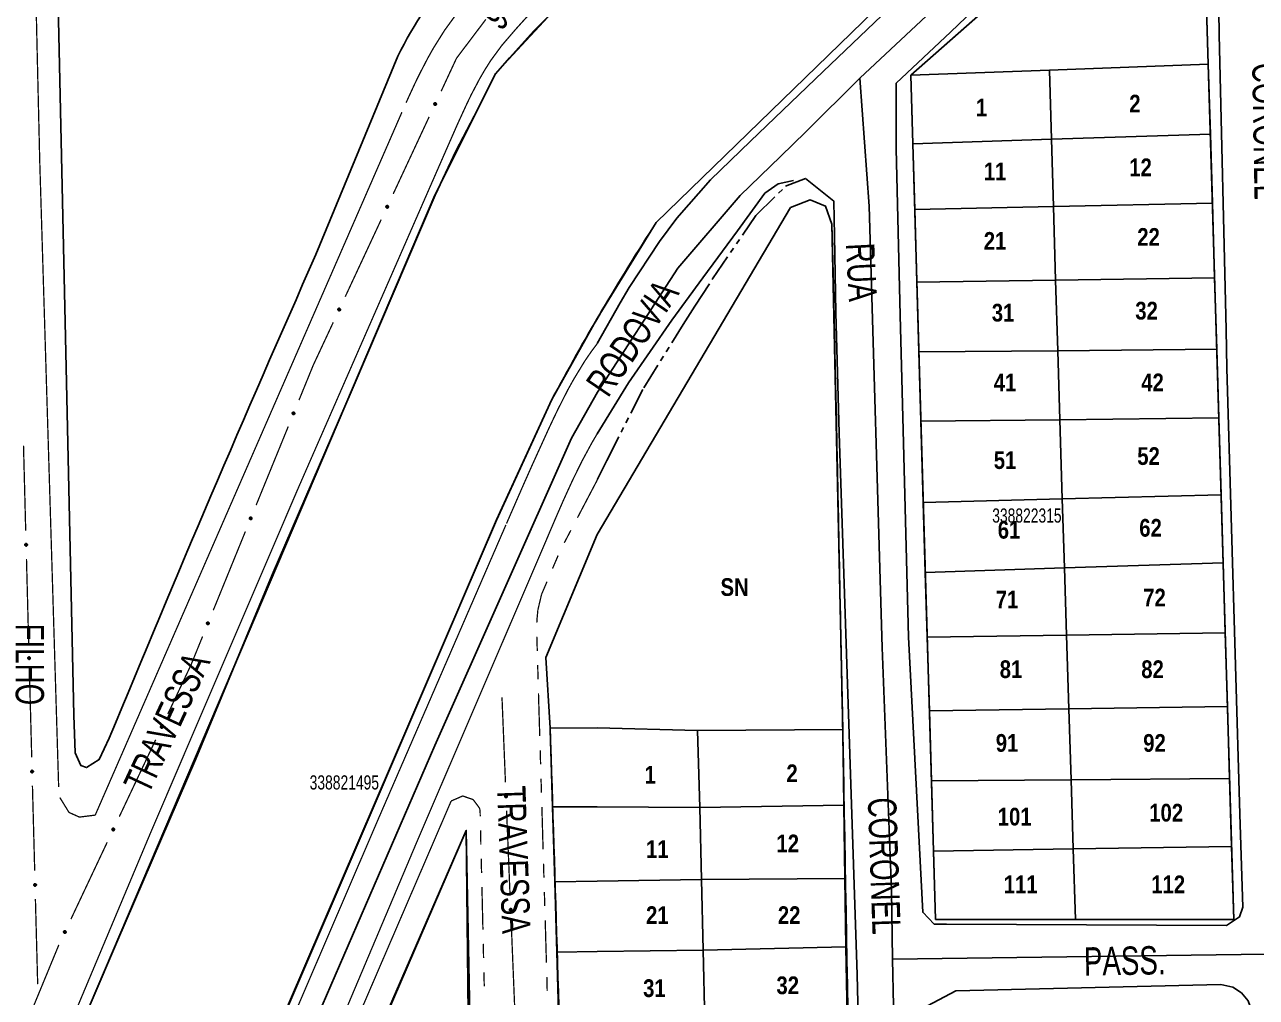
# Model space of a CAD drawing. Extents: x 204256 to 207861, y 4845615 to 4848347.
# Drawn here: x 204556.2 to 204730, y 4847049.6 to 4847186.8 of the extents above; entities that cross this region are included whole.
import ezdxf
from ezdxf.enums import TextEntityAlignment as Align

# ---------------------------------------------------------------- set-up
doc = ezdxf.new("R2010")
doc.units = 0
doc.header["$LTSCALE"] = 1.5
doc.header["$MEASUREMENT"] = 0
doc.linetypes.add('PHANTOMX2', pattern=[5, 2.5, -0.5, 0.5, -0.5, 0.5, -0.5])
doc.linetypes.add('TRACO_25', pattern=[8, 3, -1, 1, -1, 1, -1])
for name, color, linetype in [('CD-MALHA-LOTES', 40, 'CONTINUOUS'), ('CD_TXT_QUADRA', 7, 'CONTINUOUS'), ('RU-QUADRAS', 210, 'CONTINUOUS'), ('SV-EIXO-ROD-ESTR', 7, 'CONTINUOUS'), ('SV-EIXO-RUA-N-PAV', 6, 'CONTINUOUS'), ('SV-EIXO-RUA-PAV', 20, 'CONTINUOUS'), ('SV-ROD-FEDERAIS', 1, 'CONTINUOUS'), ('SV-RUA-NAO-PAV-S-GUIA-C-GUIA', 7, 'PHANTOMX2'), ('SV-RUA-PAVIM-S-GUIA-C-GUIA', 7, 'CONTINUOUS'), ('SV-TXT-ROD-FED', 7, 'CONTINUOUS'), ('SV-TXT-RUA-N-PAV-S-GUIA-C-GUIA', 7, 'CONTINUOUS'), ('SV-TXT-RUA-PAV-S-GUIA-C-GUIA', 7, 'CONTINUOUS'), ('Th_NmrPort', 7, 'CONTINUOUS')]:
    doc.layers.add(name, color=color, linetype=linetype)
doc.styles.add('ARIAL', font='ARIAL.TTF')
doc.styles.get("Standard").update_dxf_attribs({"font": 'swisscbo.ttf'})

msp = doc.modelspace()

# ---------------------------------------------------------------- linework, layer by layer
at = {"layer": 'CD-MALHA-LOTES', "linetype": 'Continuous'}
for p, q in [((204722.16, 4847215.75), (204681.2, 4847179.7)), ((204723.19, 4847181.27), (204722.16, 4847215.75)), ((204700.76, 4847180.43), (204681.2, 4847179.7)), ((204723.19, 4847181.27), (204700.76, 4847180.43)), ((204701.06, 4847170.65), (204700.76, 4847180.43)), ((204723.48, 4847171.38), (204723.19, 4847181.27)), ((204681.2, 4847179.7), (204681.49, 4847170.01)), ((204701.06, 4847170.65), (204681.49, 4847170.01)), ((204681.49, 4847170.01), (204681.76, 4847160.74)), ((204701.06, 4847170.65), (204723.48, 4847171.38)), ((204701.06, 4847170.65), (204701.34, 4847161.17)), ((204723.77, 4847161.66), (204723.48, 4847171.38)), ((204636.96, 4847114.92), (204664.25, 4847161.03)), ((204664.25, 4847161.03), (204666.99, 4847162.13)), ((204666.99, 4847162.13), (204669.18, 4847161.21)), ((204669.18, 4847161.21), (204670.09, 4847158.66)), ((204681.76, 4847160.74), (204701.34, 4847161.17)), ((204701.34, 4847161.17), (204723.77, 4847161.66)), ((204701.65, 4847150.8), (204701.34, 4847161.17)), ((204724.08, 4847151.13), (204723.77, 4847161.66)), ((204681.76, 4847160.74), (204682.06, 4847150.51)), ((204670.09, 4847158.66), (204671.6, 4847087.38)), ((204682.06, 4847150.51), (204701.65, 4847150.8)), ((204701.65, 4847150.8), (204724.08, 4847151.13)), ((204701.95, 4847140.82), (204701.65, 4847150.8)), ((204724.38, 4847141.07), (204724.08, 4847151.13)), ((204682.06, 4847150.51), (204682.35, 4847140.69)), ((204682.35, 4847140.69), (204701.95, 4847140.82)), ((204682.35, 4847140.69), (204682.64, 4847130.88)), ((204701.95, 4847140.82), (204724.38, 4847141.07)), ((204702.25, 4847131.09), (204701.95, 4847140.82)), ((204724.67, 4847131.34), (204724.38, 4847141.07)), ((204682.64, 4847130.88), (204702.25, 4847131.09)), ((204682.64, 4847130.88), (204682.97, 4847119.43)), ((204702.25, 4847131.09), (204724.67, 4847131.34)), ((204702.25, 4847131.09), (204702.58, 4847119.92)), ((204725, 4847120.49), (204724.67, 4847131.34)), ((204682.97, 4847119.43), (204702.58, 4847119.92)), ((204682.97, 4847119.43), (204683.26, 4847109.54)), ((204702.58, 4847119.92), (204725, 4847120.49)), ((204702.88, 4847110.18), (204702.58, 4847119.92)), ((204725.28, 4847110.92), (204725, 4847120.49)), ((204702.88, 4847110.18), (204725.28, 4847110.92)), ((204725.58, 4847101.04), (204725.28, 4847110.92)), ((204683.26, 4847109.54), (204702.88, 4847110.18)), ((204683.26, 4847109.54), (204683.53, 4847100.42)), ((204703.16, 4847100.71), (204702.88, 4847110.18)), ((204683.53, 4847100.42), (204703.16, 4847100.71)), ((204683.53, 4847100.42), (204683.84, 4847090.04)), ((204703.16, 4847100.71), (204725.58, 4847101.04)), ((204703.16, 4847100.71), (204703.5, 4847090.33)), ((204725.89, 4847090.66), (204725.58, 4847101.04)), ((204683.84, 4847090.04), (204703.5, 4847090.33)), ((204683.84, 4847090.04), (204684.13, 4847080.15)), ((204703.5, 4847090.33), (204725.89, 4847090.66)), ((204703.83, 4847080.29), (204703.5, 4847090.33)), ((204726.19, 4847080.46), (204725.89, 4847090.66)), ((204651.11, 4847087.25), (204636.96, 4847087.65)), ((204671.6, 4847087.38), (204651.11, 4847087.25)), ((204651.11, 4847087.25), (204651.42, 4847076.37)), ((204671.76, 4847076.74), (204671.6, 4847087.38)), ((204684.13, 4847080.15), (204703.83, 4847080.29)), ((204684.13, 4847080.15), (204684.42, 4847070.25)), ((204703.83, 4847080.29), (204726.19, 4847080.46)), ((204703.83, 4847080.29), (204704.14, 4847070.54)), ((204726.47, 4847070.87), (204726.19, 4847080.46)), ((204651.42, 4847076.37), (204636.96, 4847076.47)), ((204651.42, 4847076.37), (204671.76, 4847076.74)), ((204651.42, 4847076.37), (204651.67, 4847066.22)), ((204671.91, 4847066.4), (204671.76, 4847076.74)), ((204704.14, 4847070.54), (204726.47, 4847070.87)), ((204726.78, 4847060.61), (204726.47, 4847070.87)), ((204684.42, 4847070.25), (204704.14, 4847070.54)), ((204684.42, 4847070.25), (204684.7, 4847060.61)), ((204704.47, 4847060.61), (204704.14, 4847070.54)), ((204651.67, 4847066.22), (204636.96, 4847066)), ((204651.67, 4847066.22), (204671.91, 4847066.4)), ((204651.67, 4847066.22), (204651.9, 4847056.29)), ((204672.06, 4847056.74), (204671.91, 4847066.4)), ((204684.7, 4847060.61), (204704.47, 4847060.61)), ((204704.47, 4847060.61), (204726.78, 4847060.61)), ((204672.06, 4847056.74), (204651.9, 4847056.29)), ((204672.21, 4847046.92), (204672.06, 4847056.74)), ((204651.9, 4847056.29), (204636.96, 4847056.08)), ((204651.9, 4847056.29), (204652.14, 4847046.1))]:
    msp.add_line(p, q, dxfattribs=at)
at = {"layer": 'CD-MALHA-LOTES'}
for points in [[(204555.95, 4846971.47), (204557.9, 4846972.63), (204559.46, 4846974.57), (204562.09, 4846977.77), (204564.04, 4846980.39), (204564.92, 4846982.33), (204567.11, 4846987.71), (204578.42, 4847013.85), (204588.86, 4847037.96), (204601.97, 4847068.46), (204622.74, 4847116.96), (204630.54, 4847133.93), (204636.97, 4847145.39), (204645.3, 4847158.93), (204716.54, 4847228.15)], [(204632.57, 4847190.57), (204627.99, 4847185.92), (204624.57, 4847182.13), (204622.62, 4847179.9), (204620.13, 4847174.91), (204617.01, 4847168.99), (204614.09, 4847162.78), (204602.39, 4847135.34), (204591.07, 4847109.2), (204580.3, 4847083.25), (204569.18, 4847057.4), (204558.46, 4847032.33), (204547.15, 4847006.19)], [(204576.91, 4846923.11), (204564.89, 4846950.6), (204580.44, 4846984.14), (204602.92, 4847037.44), (204618.48, 4847073.17), (204619.18, 4847008.44), (204621.41, 4846924.54)]]:
    msp.add_lwpolyline(points, dxfattribs=at)
at = {"layer": 'CD-MALHA-LOTES', "linetype": 'Continuous', "flags": 128}
for points in [[(204636.96, 4847114.92), (204629.72, 4847097.56)], [(204629.72, 4847097.56), (204630.31, 4847087.6)], [(204630.31, 4847087.6), (204636.96, 4847087.65)], [(204630.31, 4847087.6), (204630.64, 4847076.5)], [(204630.64, 4847076.5), (204636.96, 4847076.47)], [(204630.64, 4847076.5), (204630.96, 4847065.9)], [(204630.96, 4847065.9), (204636.96, 4847066)], [(204630.96, 4847065.9), (204631.25, 4847056)], [(204631.25, 4847056), (204636.96, 4847056.08)], [(204631.25, 4847056), (204631.55, 4847045.89)]]:
    msp.add_lwpolyline(points, dxfattribs=at)
at = {"layer": 'RU-QUADRAS', "color": 6, "linetype": 'Continuous'}
for points in [[(204558.53, 4847296.26), (204561.91, 4847296.55), (204561.72, 4847334.11), (204637.13, 4847336.36), (204717.77, 4847336.92), (204718.28, 4847288.5), (204637.06, 4847214.77), (204625.14, 4847204.33), (204617.08, 4847195.07, 0.055309), (204608.83, 4847182.4), (204597.27, 4847154.39, 0.00691), (204568.11, 4847086.16), (204566.68, 4847083.15), (204564.91, 4847082.03), (204564.07, 4847082.33), (204563.3, 4847084.1), (204563.12, 4847089.4)], [(204620.11, 4847174.91), (204614.06, 4847162.76), (204541.03, 4846991.52, 0.247828), (204541.5, 4846989.69), (204550.94, 4846974.48, 0.192831), (204553.97, 4846971.18, 0.200122), (204557.89, 4846972.65), (204564.06, 4846980.38), (204622.74, 4847116.94), (204630.57, 4847133.93, -0.02111), (204645.3, 4847158.93), (204716.54, 4847228.15), (204722.92, 4847240.26), (204722.41, 4847256.97), (204720.87, 4847260.3, 0.325535), (204710.97, 4847263.34), (204636.83, 4847195.25), (204622.6, 4847179.92)], [(204629.72, 4847097.56), (204636.96, 4847114.92), (204664.25, 4847161.03), (204666.99, 4847162.13), (204669.18, 4847161.21), (204670.09, 4847158.66, -0.00304), (204673.87, 4846937.07), (204636.96, 4846935.64), (204634.57, 4846937.89), (204633.85, 4846955.26, 0.003233), (204630.31, 4847087.6)]]:
    msp.add_lwpolyline(points, format="xyb", close=True, dxfattribs=at)
msp.add_lwpolyline([(204681.2, 4847179.7), (204722.16, 4847215.75), (204726.78, 4847060.61), (204684.7, 4847060.61)], close=True, dxfattribs=at)
at = {"layer": 'RU-QUADRAS', "linetype": 'Continuous'}
msp.add_lwpolyline([(204618.48, 4847073.17), (204621.41, 4846923.53), (204576.91, 4846923.11), (204564.89, 4846950.6), (204580.44, 4846984.14), (204597.21, 4847023.9)], close=True, dxfattribs=at)
at = {"layer": 'SV-EIXO-ROD-ESTR'}
for points in [[(205012.44, 4847358.12), (205002.58, 4847355.38), (204988.17, 4847351.37), (204946.14, 4847339.11), (204891.72, 4847323.34), (204851.44, 4847311.83), (204840.68, 4847308.58), (204820.16, 4847302.08), (204806.47, 4847298.45), (204798.77, 4847295.45), (204793.51, 4847290.94), (204786.31, 4847284), (204772, 4847270.68), (204749.98, 4847251.16), (204742.47, 4847244.15), (204731.64, 4847234.88), (204718.2, 4847221.26), (204702.94, 4847207), (204689.18, 4847193.49), (204674.01, 4847179.28), (204666.41, 4847171.72), (204662.82, 4847168.23)], [(204613.91, 4847175.59), (204613.97, 4847175.76)], [(204613.91, 4847175.64), (204613.94, 4847175.74)], [(204613.91, 4847175.62), (204613.95, 4847175.74)], [(204613.92, 4847175.57), (204613.98, 4847175.77)], [(204613.93, 4847175.55), (204614, 4847175.79)], [(204613.94, 4847175.53), (204614.02, 4847175.79)], [(204613.95, 4847175.51), (204614.05, 4847175.81)], [(204613.97, 4847175.51), (204614.07, 4847175.8)], [(204613.98, 4847175.49), (204614.09, 4847175.81)], [(204614, 4847175.48), (204614.11, 4847175.8)], [(204614.01, 4847175.47), (204614.13, 4847175.8)], [(204614.03, 4847175.47), (204614.15, 4847175.8)], [(204614.04, 4847175.46), (204614.16, 4847175.79)], [(204614.06, 4847175.46), (204614.18, 4847175.78)], [(204614.08, 4847175.45), (204614.19, 4847175.78)], [(204614.1, 4847175.46), (204614.2, 4847175.76)], [(204614.12, 4847175.46), (204614.22, 4847175.75)], [(204614.15, 4847175.47), (204614.23, 4847175.73)], [(204614.17, 4847175.47), (204614.24, 4847175.71)], [(204614.19, 4847175.49), (204614.25, 4847175.68)], [(204614.2, 4847175.5), (204614.26, 4847175.67)], [(204614.22, 4847175.52), (204614.26, 4847175.64)], [(204614.23, 4847175.53), (204614.26, 4847175.63)], [(204607.14, 4847161.1), (204607.2, 4847161.27)], [(204607.14, 4847161.14), (204607.17, 4847161.24)], [(204607.14, 4847161.12), (204607.18, 4847161.24)], [(204607.15, 4847161.08), (204607.21, 4847161.27)], [(204607.16, 4847161.05), (204607.23, 4847161.29)], [(204607.17, 4847161.03), (204607.26, 4847161.3)], [(204607.18, 4847161.02), (204607.28, 4847161.31)], [(204607.2, 4847161.01), (204607.3, 4847161.31)], [(204607.21, 4847160.99), (204607.32, 4847161.31)], [(204607.23, 4847160.99), (204607.34, 4847161.31)], [(204607.24, 4847160.97), (204607.36, 4847161.31)], [(204607.26, 4847160.97), (204607.38, 4847161.3)], [(204607.28, 4847160.96), (204607.39, 4847161.3)], [(204607.3, 4847160.96), (204607.41, 4847161.28)], [(204607.31, 4847160.96), (204607.42, 4847161.28)], [(204607.33, 4847160.96), (204607.43, 4847161.26)], [(204607.35, 4847160.96), (204607.45, 4847161.25)], [(204607.38, 4847160.97), (204607.46, 4847161.23)], [(204607.4, 4847160.98), (204607.47, 4847161.22)], [(204607.42, 4847161), (204607.48, 4847161.19)], [(204607.43, 4847161), (204607.49, 4847161.17)], [(204607.45, 4847161.02), (204607.49, 4847161.14)], [(204607.46, 4847161.03), (204607.5, 4847161.13)], [(204600.37, 4847146.6), (204600.43, 4847146.77)], [(204600.37, 4847146.62), (204600.41, 4847146.75)], [(204600.37, 4847146.64), (204600.4, 4847146.74)], [(204600.38, 4847146.58), (204600.44, 4847146.77)], [(204600.39, 4847146.55), (204600.46, 4847146.79)], [(204600.4, 4847146.54), (204600.49, 4847146.8)], [(204600.41, 4847146.52), (204600.51, 4847146.81)], [(204600.43, 4847146.51), (204600.53, 4847146.81)], [(204600.44, 4847146.49), (204600.55, 4847146.81)], [(204600.46, 4847146.49), (204600.57, 4847146.81)], [(204600.47, 4847146.48), (204600.59, 4847146.81)], [(204600.49, 4847146.47), (204600.61, 4847146.8)], [(204600.51, 4847146.46), (204600.62, 4847146.8)], [(204600.53, 4847146.46), (204600.64, 4847146.79)], [(204600.54, 4847146.46), (204600.65, 4847146.78)], [(204600.56, 4847146.46), (204600.67, 4847146.76)], [(204600.58, 4847146.46), (204600.68, 4847146.75)], [(204600.61, 4847146.48), (204600.69, 4847146.73)], [(204600.63, 4847146.48), (204600.7, 4847146.72)], [(204600.65, 4847146.5), (204600.71, 4847146.69)], [(204600.66, 4847146.5), (204600.72, 4847146.67)], [(204600.68, 4847146.52), (204600.72, 4847146.65)], [(204600.69, 4847146.53), (204600.73, 4847146.63)], [(204593.93, 4847131.97), (204593.97, 4847132.1)], [(204593.93, 4847131.99), (204593.96, 4847132.09)], [(204593.94, 4847131.95), (204593.98, 4847132.12)], [(204593.95, 4847131.91), (204594.01, 4847132.15)], [(204593.95, 4847131.93), (204594, 4847132.13)], [(204593.97, 4847131.89), (204594.04, 4847132.15)], [(204593.98, 4847131.87), (204594.06, 4847132.17)], [(204594, 4847131.86), (204594.08, 4847132.17)], [(204594.01, 4847131.85), (204594.1, 4847132.17)], [(204594.03, 4847131.84), (204594.12, 4847132.17)], [(204594.04, 4847131.83), (204594.14, 4847132.17)], [(204594.06, 4847131.83), (204594.16, 4847132.16)], [(204594.07, 4847131.82), (204594.17, 4847132.16)], [(204594.09, 4847131.82), (204594.19, 4847132.15)], [(204594.11, 4847131.82), (204594.21, 4847132.14)], [(204594.13, 4847131.82), (204594.22, 4847132.13)], [(204594.15, 4847131.82), (204594.23, 4847132.12)], [(204594.17, 4847131.84), (204594.25, 4847132.1)], [(204594.2, 4847131.84), (204594.26, 4847132.09)], [(204594.21, 4847131.86), (204594.27, 4847132.06)], [(204594.23, 4847131.87), (204594.28, 4847132.04)], [(204594.24, 4847131.89), (204594.28, 4847132.01)], [(204594.25, 4847131.9), (204594.29, 4847132)], [(204587.88, 4847117.18), (204587.92, 4847117.28)], [(204587.89, 4847117.14), (204587.94, 4847117.31)], [(204587.89, 4847117.16), (204587.92, 4847117.28)], [(204587.9, 4847117.12), (204587.95, 4847117.31)], [(204587.91, 4847117.09), (204587.97, 4847117.33)], [(204587.93, 4847117.07), (204587.99, 4847117.34)], [(204587.94, 4847117.06), (204588.02, 4847117.35)], [(204587.95, 4847117.05), (204588.04, 4847117.35)], [(204587.97, 4847117.03), (204588.06, 4847117.36)], [(204587.98, 4847117.03), (204588.07, 4847117.35)], [(204588, 4847117.02), (204588.1, 4847117.36)], [(204588.02, 4847117.01), (204588.12, 4847117.35)], [(204588.03, 4847117.01), (204588.13, 4847117.35)], [(204588.05, 4847117.01), (204588.15, 4847117.33)], [(204588.07, 4847117), (204588.16, 4847117.33)], [(204588.09, 4847117.01), (204588.17, 4847117.31)], [(204588.11, 4847117.01), (204588.19, 4847117.3)], [(204588.13, 4847117.02), (204588.2, 4847117.28)], [(204588.15, 4847117.03), (204588.22, 4847117.27)], [(204588.17, 4847117.05), (204588.22, 4847117.24)], [(204588.19, 4847117.05), (204588.23, 4847117.23)], [(204588.2, 4847117.07), (204588.24, 4847117.2)], [(204588.21, 4847117.08), (204588.24, 4847117.18)], [(204581.84, 4847102.34), (204581.88, 4847102.47)], [(204581.84, 4847102.36), (204581.87, 4847102.46)], [(204581.85, 4847102.32), (204581.89, 4847102.49)], [(204581.86, 4847102.3), (204581.91, 4847102.5)], [(204581.87, 4847102.28), (204581.93, 4847102.52)], [(204581.88, 4847102.26), (204581.95, 4847102.52)], [(204581.89, 4847102.24), (204581.97, 4847102.54)], [(204581.91, 4847102.23), (204581.99, 4847102.54)], [(204581.92, 4847102.22), (204582.02, 4847102.54)], [(204581.94, 4847102.22), (204582.03, 4847102.54)], [(204581.95, 4847102.2), (204582.05, 4847102.54)], [(204581.97, 4847102.2), (204582.07, 4847102.53)], [(204581.99, 4847102.19), (204582.09, 4847102.53)], [(204582.01, 4847102.19), (204582.1, 4847102.52)], [(204582.02, 4847102.19), (204582.12, 4847102.51)], [(204582.05, 4847102.19), (204582.13, 4847102.5)], [(204582.06, 4847102.2), (204582.15, 4847102.49)], [(204582.09, 4847102.21), (204582.16, 4847102.47)], [(204582.11, 4847102.21), (204582.17, 4847102.46)], [(204582.13, 4847102.23), (204582.18, 4847102.43)], [(204582.14, 4847102.24), (204582.19, 4847102.41)], [(204582.16, 4847102.26), (204582.19, 4847102.38)], [(204582.17, 4847102.27), (204582.2, 4847102.37)], [(204575.32, 4847087.73), (204575.38, 4847087.89)], [(204575.32, 4847087.77), (204575.36, 4847087.87)], [(204575.32, 4847087.75), (204575.37, 4847087.87)], [(204575.33, 4847087.71), (204575.39, 4847087.9)], [(204575.34, 4847087.68), (204575.41, 4847087.92)], [(204575.35, 4847087.66), (204575.44, 4847087.92)], [(204575.36, 4847087.64), (204575.46, 4847087.94)], [(204575.38, 4847087.64), (204575.48, 4847087.93)], [(204575.39, 4847087.62), (204575.5, 4847087.94)], [(204575.41, 4847087.62), (204575.52, 4847087.93)], [(204575.42, 4847087.6), (204575.54, 4847087.93)], [(204575.44, 4847087.6), (204575.56, 4847087.93)], [(204575.46, 4847087.59), (204575.57, 4847087.92)], [(204575.48, 4847087.59), (204575.59, 4847087.91)], [(204575.49, 4847087.58), (204575.6, 4847087.9)], [(204575.51, 4847087.59), (204575.62, 4847087.89)], [(204575.53, 4847087.59), (204575.63, 4847087.88)], [(204575.56, 4847087.6), (204575.64, 4847087.86)], [(204575.58, 4847087.6), (204575.65, 4847087.84)], [(204575.6, 4847087.62), (204575.66, 4847087.81)], [(204575.61, 4847087.63), (204575.67, 4847087.8)], [(204575.63, 4847087.65), (204575.67, 4847087.77)], [(204575.64, 4847087.65), (204575.68, 4847087.76)], [(204568.48, 4847073.3), (204568.52, 4847073.4)], [(204568.49, 4847073.26), (204568.55, 4847073.43)], [(204568.49, 4847073.28), (204568.53, 4847073.41)], [(204568.5, 4847073.24), (204568.56, 4847073.43)], [(204568.51, 4847073.21), (204568.58, 4847073.45)], [(204568.52, 4847073.19), (204568.6, 4847073.46)], [(204568.53, 4847073.18), (204568.63, 4847073.47)], [(204568.55, 4847073.17), (204568.65, 4847073.47)], [(204568.56, 4847073.15), (204568.67, 4847073.47)], [(204568.57, 4847073.15), (204568.68, 4847073.47)], [(204568.59, 4847073.14), (204568.71, 4847073.47)], [(204568.61, 4847073.13), (204568.73, 4847073.46)], [(204568.62, 4847073.12), (204568.74, 4847073.46)], [(204568.64, 4847073.12), (204568.75, 4847073.44)], [(204568.66, 4847073.12), (204568.77, 4847073.44)], [(204568.68, 4847073.12), (204568.78, 4847073.42)], [(204568.7, 4847073.12), (204568.8, 4847073.41)], [(204568.72, 4847073.13), (204568.81, 4847073.39)], [(204568.75, 4847073.14), (204568.82, 4847073.38)], [(204568.76, 4847073.16), (204568.83, 4847073.35)], [(204568.78, 4847073.16), (204568.84, 4847073.33)], [(204568.79, 4847073.18), (204568.84, 4847073.3)], [(204568.8, 4847073.19), (204568.84, 4847073.29)], [(204561.65, 4847058.82), (204561.7, 4847058.94)], [(204561.65, 4847058.83), (204561.69, 4847058.93)], [(204561.66, 4847058.77), (204561.73, 4847058.97)], [(204561.66, 4847058.79), (204561.71, 4847058.96)], [(204561.67, 4847058.75), (204561.75, 4847058.98)], [(204561.69, 4847058.73), (204561.77, 4847058.99)], [(204561.7, 4847058.71), (204561.79, 4847059)], [(204561.71, 4847058.7), (204561.81, 4847059)], [(204561.72, 4847058.69), (204561.84, 4847059)], [(204561.74, 4847058.68), (204561.85, 4847059)], [(204561.75, 4847058.67), (204561.87, 4847059)], [(204561.77, 4847058.66), (204561.89, 4847058.99)], [(204561.79, 4847058.66), (204561.91, 4847058.99)], [(204561.81, 4847058.66), (204561.92, 4847058.98)], [(204561.82, 4847058.65), (204561.94, 4847058.97)], [(204561.85, 4847058.65), (204561.95, 4847058.95)], [(204561.87, 4847058.66), (204561.96, 4847058.94)], [(204561.89, 4847058.67), (204561.97, 4847058.92)], [(204561.91, 4847058.67), (204561.99, 4847058.91)], [(204561.93, 4847058.69), (204561.99, 4847058.88)], [(204561.95, 4847058.69), (204562, 4847058.86)], [(204561.96, 4847058.71), (204562, 4847058.84)], [(204561.97, 4847058.72), (204562.01, 4847058.82)]]:
    msp.add_lwpolyline(points, dxfattribs=at)
at = {"layer": 'SV-EIXO-ROD-ESTR', "const_width": 0.18}
for points in [[(204617.11, 4847182.1), (204621.25, 4847187.58)], [(204614.94, 4847177.44), (204617.05, 4847181.98)], [(204617.05, 4847181.98), (204617.11, 4847182.1)], [(204608.17, 4847162.95), (204613.24, 4847173.82)], [(204601.4, 4847148.45), (204606.47, 4847159.32)], [(204596.85, 4847138.71), (204599.71, 4847144.83)], [(204594.87, 4847133.85), (204596.76, 4847138.48)], [(204596.76, 4847138.48), (204596.85, 4847138.71)], [(204588.82, 4847119.03), (204593.36, 4847130.14)], [(204582.78, 4847104.22), (204587.31, 4847115.33)], [(204579.63, 4847096.5), (204581.27, 4847100.52)], [(204576.36, 4847089.57), (204579.35, 4847095.9)], [(204579.35, 4847095.9), (204579.63, 4847096.5)], [(204569.52, 4847075.1), (204574.65, 4847085.95)], [(204562.69, 4847060.64), (204567.81, 4847071.49)], [(204556.41, 4847045.93), (204560.99, 4847057.02)]]:
    msp.add_lwpolyline(points, dxfattribs=at)
at = {"layer": 'SV-EIXO-ROD-ESTR'}
for points in [[(204613.93, 4847175.55), (204613.91, 4847175.59), (204613.91, 4847175.64), (204613.91, 4847175.67), (204613.93, 4847175.71), (204613.94, 4847175.74), (204613.97, 4847175.76), (204614, 4847175.79), (204614.05, 4847175.81), (204614.09, 4847175.81), (204614.13, 4847175.8), (204614.16, 4847175.79), (204614.19, 4847175.78), (204614.22, 4847175.75), (204614.24, 4847175.71), (204614.26, 4847175.67), (204614.26, 4847175.63), (204614.26, 4847175.59), (204614.25, 4847175.56), (204614.23, 4847175.53), (204614.2, 4847175.5), (204614.17, 4847175.47), (204614.12, 4847175.46), (204614.08, 4847175.45), (204614.04, 4847175.46), (204614.01, 4847175.47), (204613.98, 4847175.49), (204613.95, 4847175.51), (204613.93, 4847175.55)], [(204607.16, 4847161.05), (204607.14, 4847161.1), (204607.14, 4847161.14), (204607.14, 4847161.18), (204607.16, 4847161.21), (204607.17, 4847161.24), (204607.2, 4847161.27), (204607.23, 4847161.29), (204607.28, 4847161.31), (204607.32, 4847161.31), (204607.36, 4847161.31), (204607.39, 4847161.3), (204607.42, 4847161.28), (204607.45, 4847161.25), (204607.47, 4847161.22), (204607.49, 4847161.17), (204607.5, 4847161.13), (204607.49, 4847161.09), (204607.48, 4847161.06), (204607.46, 4847161.03), (204607.43, 4847161), (204607.4, 4847160.98), (204607.35, 4847160.96), (204607.31, 4847160.96), (204607.28, 4847160.96), (204607.24, 4847160.97), (204607.21, 4847160.99), (204607.18, 4847161.02), (204607.16, 4847161.05)], [(204600.39, 4847146.55), (204600.37, 4847146.6), (204600.37, 4847146.64), (204600.37, 4847146.68), (204600.39, 4847146.71), (204600.4, 4847146.74), (204600.43, 4847146.77), (204600.46, 4847146.79), (204600.51, 4847146.81), (204600.55, 4847146.81), (204600.59, 4847146.81), (204600.62, 4847146.8), (204600.65, 4847146.78), (204600.68, 4847146.75), (204600.7, 4847146.72), (204600.72, 4847146.67), (204600.73, 4847146.63), (204600.72, 4847146.6), (204600.71, 4847146.56), (204600.69, 4847146.53), (204600.66, 4847146.5), (204600.63, 4847146.48), (204600.58, 4847146.46), (204600.54, 4847146.46), (204600.51, 4847146.46), (204600.47, 4847146.48), (204600.44, 4847146.49), (204600.41, 4847146.52), (204600.39, 4847146.55)], [(204593.95, 4847131.91), (204593.94, 4847131.95), (204593.93, 4847131.99), (204593.93, 4847132.03), (204593.94, 4847132.06), (204593.96, 4847132.09), (204593.98, 4847132.12), (204594.01, 4847132.15), (204594.06, 4847132.17), (204594.1, 4847132.17), (204594.14, 4847132.17), (204594.17, 4847132.16), (204594.21, 4847132.14), (204594.23, 4847132.12), (204594.26, 4847132.09), (204594.28, 4847132.04), (204594.29, 4847132), (204594.28, 4847131.96), (204594.27, 4847131.93), (204594.25, 4847131.9), (204594.23, 4847131.87), (204594.2, 4847131.84), (204594.15, 4847131.82), (204594.11, 4847131.82), (204594.07, 4847131.82), (204594.04, 4847131.83), (204594.01, 4847131.85), (204593.98, 4847131.87), (204593.95, 4847131.91)], [(204587.91, 4847117.09), (204587.89, 4847117.14), (204587.88, 4847117.18), (204587.89, 4847117.22), (204587.9, 4847117.25), (204587.92, 4847117.28), (204587.94, 4847117.31), (204587.97, 4847117.33), (204588.02, 4847117.35), (204588.06, 4847117.36), (204588.1, 4847117.36), (204588.13, 4847117.35), (204588.16, 4847117.33), (204588.19, 4847117.3), (204588.22, 4847117.27), (204588.23, 4847117.23), (204588.24, 4847117.18), (204588.24, 4847117.15), (204588.23, 4847117.11), (204588.21, 4847117.08), (204588.19, 4847117.05), (204588.15, 4847117.03), (204588.11, 4847117.01), (204588.07, 4847117), (204588.03, 4847117.01), (204588, 4847117.02), (204587.97, 4847117.03), (204587.94, 4847117.06), (204587.91, 4847117.09)], [(204581.87, 4847102.28), (204581.85, 4847102.32), (204581.84, 4847102.36), (204581.84, 4847102.4), (204581.86, 4847102.43), (204581.87, 4847102.46), (204581.89, 4847102.49), (204581.93, 4847102.52), (204581.97, 4847102.54), (204582.02, 4847102.54), (204582.05, 4847102.54), (204582.09, 4847102.53), (204582.12, 4847102.51), (204582.15, 4847102.49), (204582.17, 4847102.46), (204582.19, 4847102.41), (204582.2, 4847102.37), (204582.19, 4847102.33), (204582.18, 4847102.3), (204582.17, 4847102.27), (204582.14, 4847102.24), (204582.11, 4847102.21), (204582.06, 4847102.2), (204582.02, 4847102.19), (204581.99, 4847102.19), (204581.95, 4847102.2), (204581.92, 4847102.22), (204581.89, 4847102.24), (204581.87, 4847102.28)], [(204575.34, 4847087.68), (204575.32, 4847087.73), (204575.32, 4847087.77), (204575.32, 4847087.81), (204575.34, 4847087.84), (204575.36, 4847087.87), (204575.38, 4847087.89), (204575.41, 4847087.92), (204575.46, 4847087.94), (204575.5, 4847087.94), (204575.54, 4847087.93), (204575.57, 4847087.92), (204575.6, 4847087.9), (204575.63, 4847087.88), (204575.65, 4847087.84), (204575.67, 4847087.8), (204575.68, 4847087.76), (204575.67, 4847087.72), (204575.66, 4847087.69), (204575.64, 4847087.65), (204575.61, 4847087.63), (204575.58, 4847087.6), (204575.53, 4847087.59), (204575.49, 4847087.58), (204575.46, 4847087.59), (204575.42, 4847087.6), (204575.39, 4847087.62), (204575.36, 4847087.64), (204575.34, 4847087.68)], [(204568.51, 4847073.21), (204568.49, 4847073.26), (204568.48, 4847073.3), (204568.49, 4847073.34), (204568.5, 4847073.37), (204568.52, 4847073.4), (204568.55, 4847073.43), (204568.58, 4847073.45), (204568.63, 4847073.47), (204568.67, 4847073.47), (204568.71, 4847073.47), (204568.74, 4847073.46), (204568.77, 4847073.44), (204568.8, 4847073.41), (204568.82, 4847073.38), (204568.84, 4847073.33), (204568.84, 4847073.29), (204568.84, 4847073.25), (204568.82, 4847073.22), (204568.8, 4847073.19), (204568.78, 4847073.16), (204568.75, 4847073.14), (204568.7, 4847073.12), (204568.66, 4847073.12), (204568.62, 4847073.12), (204568.59, 4847073.14), (204568.56, 4847073.15), (204568.53, 4847073.18), (204568.51, 4847073.21)], [(204561.67, 4847058.75), (204561.66, 4847058.79), (204561.65, 4847058.83), (204561.66, 4847058.87), (204561.67, 4847058.9), (204561.69, 4847058.93), (204561.71, 4847058.96), (204561.75, 4847058.98), (204561.79, 4847059), (204561.84, 4847059), (204561.87, 4847059), (204561.91, 4847058.99), (204561.94, 4847058.97), (204561.96, 4847058.94), (204561.99, 4847058.91), (204562, 4847058.86), (204562.01, 4847058.82), (204562, 4847058.79), (204561.99, 4847058.75), (204561.97, 4847058.72), (204561.95, 4847058.69), (204561.91, 4847058.67), (204561.87, 4847058.66), (204561.82, 4847058.65), (204561.79, 4847058.66), (204561.75, 4847058.67), (204561.72, 4847058.69), (204561.7, 4847058.71), (204561.67, 4847058.75)]]:
    msp.add_lwpolyline(points, close=True, dxfattribs=at)
at = {"layer": 'SV-EIXO-RUA-N-PAV', "const_width": 0.18}
for points in [[(204623.52, 4847091.94), (204624.01, 4847079.95)], [(204624.17, 4847075.95), (204624.66, 4847063.96)], [(204624.83, 4847059.97), (204625.32, 4847047.98)]]:
    msp.add_lwpolyline(points, dxfattribs=at)
at = {"layer": 'SV-EIXO-RUA-N-PAV'}
for points in [[(204624.2, 4847078.1), (204624.23, 4847078.07), (204624.26, 4847078.03), (204624.27, 4847078), (204624.27, 4847077.96), (204624.27, 4847077.93), (204624.26, 4847077.89), (204624.24, 4847077.85), (204624.21, 4847077.82), (204624.17, 4847077.8), (204624.14, 4847077.78), (204624.1, 4847077.78), (204624.07, 4847077.78), (204624.03, 4847077.79), (204623.99, 4847077.81), (204623.96, 4847077.84), (204623.93, 4847077.88), (204623.92, 4847077.91), (204623.92, 4847077.95), (204623.92, 4847077.98), (204623.93, 4847078.02), (204623.95, 4847078.06), (204623.98, 4847078.09), (204624.02, 4847078.12), (204624.05, 4847078.13), (204624.09, 4847078.13), (204624.12, 4847078.13), (204624.16, 4847078.12), (204624.2, 4847078.1)], [(204624.85, 4847062.11), (204624.89, 4847062.08), (204624.91, 4847062.04), (204624.92, 4847062.01), (204624.92, 4847061.98), (204624.92, 4847061.94), (204624.91, 4847061.9), (204624.89, 4847061.87), (204624.86, 4847061.83), (204624.82, 4847061.81), (204624.79, 4847061.79), (204624.75, 4847061.79), (204624.72, 4847061.79), (204624.68, 4847061.8), (204624.65, 4847061.82), (204624.61, 4847061.86), (204624.59, 4847061.89), (204624.58, 4847061.93), (204624.57, 4847061.96), (204624.57, 4847062), (204624.58, 4847062.03), (204624.6, 4847062.07), (204624.64, 4847062.1), (204624.67, 4847062.13), (204624.71, 4847062.14), (204624.74, 4847062.14), (204624.78, 4847062.14), (204624.81, 4847062.13), (204624.85, 4847062.11)]]:
    msp.add_lwpolyline(points, close=True, dxfattribs=at)
for points in [[(204623.92, 4847077.98), (204623.93, 4847077.88)], [(204623.93, 4847078.02), (204623.96, 4847077.84)], [(204623.93, 4847078), (204623.94, 4847077.87)], [(204623.94, 4847078.03), (204623.98, 4847077.83)], [(204623.95, 4847078.06), (204623.99, 4847077.81)], [(204623.97, 4847078.07), (204624.01, 4847077.8)], [(204623.98, 4847078.09), (204624.03, 4847077.79)], [(204624, 4847078.1), (204624.05, 4847077.79)], [(204624.02, 4847078.12), (204624.07, 4847077.78)], [(204624.03, 4847078.12), (204624.08, 4847077.78)], [(204624.05, 4847078.13), (204624.1, 4847077.78)], [(204624.07, 4847078.13), (204624.12, 4847077.78)], [(204624.09, 4847078.13), (204624.14, 4847077.78)], [(204624.11, 4847078.13), (204624.16, 4847077.79)], [(204624.12, 4847078.13), (204624.17, 4847077.8)], [(204624.14, 4847078.12), (204624.19, 4847077.81)], [(204624.16, 4847078.12), (204624.21, 4847077.82)], [(204624.18, 4847078.11), (204624.22, 4847077.84)], [(204624.2, 4847078.1), (204624.24, 4847077.85)], [(204624.21, 4847078.08), (204624.25, 4847077.88)], [(204624.23, 4847078.07), (204624.26, 4847077.89)], [(204624.25, 4847078.05), (204624.26, 4847077.92)], [(204624.26, 4847078.03), (204624.27, 4847077.93)], [(204624.57, 4847062), (204624.59, 4847061.89)], [(204624.58, 4847062.03), (204624.61, 4847061.86)], [(204624.58, 4847062.01), (204624.6, 4847061.88)], [(204624.6, 4847062.07), (204624.65, 4847061.82)], [(204624.6, 4847062.05), (204624.63, 4847061.85)], [(204624.62, 4847062.08), (204624.67, 4847061.82)], [(204624.64, 4847062.1), (204624.68, 4847061.8)], [(204624.65, 4847062.11), (204624.7, 4847061.8)], [(204624.67, 4847062.13), (204624.72, 4847061.79)], [(204624.69, 4847062.13), (204624.74, 4847061.79)], [(204624.71, 4847062.14), (204624.75, 4847061.79)], [(204624.72, 4847062.14), (204624.77, 4847061.79)], [(204624.74, 4847062.14), (204624.79, 4847061.79)], [(204624.76, 4847062.14), (204624.81, 4847061.81)], [(204624.78, 4847062.14), (204624.82, 4847061.81)], [(204624.79, 4847062.13), (204624.84, 4847061.82)], [(204624.81, 4847062.13), (204624.86, 4847061.83)], [(204624.83, 4847062.12), (204624.88, 4847061.85)], [(204624.85, 4847062.11), (204624.89, 4847061.87)], [(204624.87, 4847062.09), (204624.9, 4847061.89)], [(204624.89, 4847062.08), (204624.91, 4847061.9)], [(204624.9, 4847062.06), (204624.92, 4847061.93)], [(204624.91, 4847062.04), (204624.92, 4847061.94)]]:
    msp.add_lwpolyline(points, dxfattribs=at)
at = {"layer": 'SV-EIXO-RUA-PAV', "linetype": 'Continuous'}
for p, q in [((204636.98, 4847134.97), (204633.33, 4847128.51)), ((204633.33, 4847128.51), (204614.04, 4847085.13)), ((204614.04, 4847085.13), (204580.55, 4847008.01))]:
    msp.add_line(p, q, dxfattribs=at)
at = {"layer": 'SV-EIXO-RUA-PAV'}
for points in [[(204681.4, 4846932.58), (204680.59, 4846955.59), (204679.54, 4847007.46), (204678.75, 4847048.41), (204678.64, 4847054.98), (204678.49, 4847064.74), (204677.17, 4847098.97), (204675.33, 4847161.24), (204674.01, 4847179.28)], [(204662.82, 4847168.23), (204657.15, 4847162.71), (204648.35, 4847152.46), (204636.98, 4847134.97)], [(204556.2, 4847113.5), (204556.22, 4847113.37)], [(204556.2, 4847113.49), (204556.21, 4847113.38)], [(204556.21, 4847113.52), (204556.23, 4847113.34)], [(204556.22, 4847113.53), (204556.25, 4847113.34)], [(204556.23, 4847113.56), (204556.27, 4847113.31)], [(204556.24, 4847113.57), (204556.28, 4847113.3)], [(204556.26, 4847113.59), (204556.3, 4847113.29)], [(204556.28, 4847113.6), (204556.32, 4847113.29)], [(204556.29, 4847113.62), (204556.34, 4847113.28)], [(204556.31, 4847113.62), (204556.36, 4847113.28)], [(204556.33, 4847113.63), (204556.37, 4847113.28)], [(204556.35, 4847113.63), (204556.39, 4847113.28)], [(204556.36, 4847113.63), (204556.41, 4847113.28)], [(204556.38, 4847113.63), (204556.43, 4847113.29)], [(204556.4, 4847113.63), (204556.44, 4847113.29)], [(204556.42, 4847113.62), (204556.46, 4847113.31)], [(204556.44, 4847113.62), (204556.48, 4847113.32)], [(204556.45, 4847113.61), (204556.5, 4847113.34)], [(204556.47, 4847113.6), (204556.51, 4847113.35)], [(204556.49, 4847113.58), (204556.52, 4847113.38)], [(204556.51, 4847113.56), (204556.53, 4847113.39)], [(204556.52, 4847113.54), (204556.54, 4847113.42)], [(204556.53, 4847113.53), (204556.54, 4847113.42)], [(204556.62, 4847097.5), (204556.64, 4847097.37)], [(204556.62, 4847097.49), (204556.63, 4847097.39)], [(204556.63, 4847097.53), (204556.65, 4847097.35)], [(204556.64, 4847097.54), (204556.67, 4847097.34)], [(204556.65, 4847097.56), (204556.69, 4847097.32)], [(204556.67, 4847097.58), (204556.71, 4847097.31)], [(204556.68, 4847097.6), (204556.72, 4847097.3)], [(204556.7, 4847097.61), (204556.74, 4847097.29)], [(204556.72, 4847097.62), (204556.76, 4847097.28)], [(204556.73, 4847097.62), (204556.78, 4847097.29)], [(204556.75, 4847097.63), (204556.79, 4847097.28)], [(204556.77, 4847097.63), (204556.81, 4847097.29)], [(204556.79, 4847097.64), (204556.83, 4847097.29)], [(204556.8, 4847097.63), (204556.85, 4847097.3)], [(204556.82, 4847097.63), (204556.86, 4847097.3)], [(204556.84, 4847097.63), (204556.88, 4847097.32)], [(204556.86, 4847097.63), (204556.9, 4847097.32)], [(204556.87, 4847097.61), (204556.92, 4847097.34)], [(204556.89, 4847097.6), (204556.94, 4847097.36)], [(204556.91, 4847097.58), (204556.94, 4847097.38)], [(204556.93, 4847097.57), (204556.96, 4847097.39)], [(204556.94, 4847097.55), (204556.96, 4847097.42)], [(204556.95, 4847097.53), (204556.96, 4847097.43)], [(204557.04, 4847081.51), (204557.06, 4847081.38)], [(204557.04, 4847081.5), (204557.05, 4847081.39)], [(204557.05, 4847081.53), (204557.07, 4847081.36)], [(204557.06, 4847081.54), (204557.09, 4847081.35)], [(204557.07, 4847081.57), (204557.11, 4847081.32)], [(204557.09, 4847081.58), (204557.13, 4847081.31)], [(204557.1, 4847081.6), (204557.15, 4847081.3)], [(204557.12, 4847081.61), (204557.16, 4847081.3)], [(204557.14, 4847081.63), (204557.18, 4847081.29)], [(204557.15, 4847081.63), (204557.2, 4847081.29)], [(204557.17, 4847081.64), (204557.22, 4847081.29)], [(204557.19, 4847081.64), (204557.23, 4847081.29)], [(204557.21, 4847081.64), (204557.25, 4847081.29)], [(204557.23, 4847081.64), (204557.27, 4847081.3)], [(204557.24, 4847081.64), (204557.29, 4847081.3)], [(204557.26, 4847081.63), (204557.3, 4847081.32)], [(204557.28, 4847081.63), (204557.32, 4847081.33)], [(204557.29, 4847081.62), (204557.34, 4847081.35)], [(204557.31, 4847081.61), (204557.36, 4847081.36)], [(204557.33, 4847081.59), (204557.37, 4847081.39)], [(204557.35, 4847081.58), (204557.38, 4847081.4)], [(204557.36, 4847081.56), (204557.38, 4847081.43)], [(204557.37, 4847081.54), (204557.39, 4847081.43)], [(204557.46, 4847065.52), (204557.48, 4847065.39)], [(204557.46, 4847065.5), (204557.47, 4847065.4)], [(204557.47, 4847065.54), (204557.49, 4847065.36)], [(204557.48, 4847065.55), (204557.51, 4847065.35)], [(204557.49, 4847065.57), (204557.53, 4847065.33)], [(204557.51, 4847065.59), (204557.55, 4847065.32)], [(204557.52, 4847065.61), (204557.57, 4847065.31)], [(204557.54, 4847065.62), (204557.58, 4847065.31)], [(204557.56, 4847065.63), (204557.6, 4847065.3)], [(204557.57, 4847065.63), (204557.62, 4847065.3)], [(204557.59, 4847065.64), (204557.64, 4847065.29)], [(204557.61, 4847065.64), (204557.65, 4847065.3)], [(204557.63, 4847065.65), (204557.67, 4847065.3)], [(204557.65, 4847065.64), (204557.69, 4847065.31)], [(204557.66, 4847065.65), (204557.71, 4847065.31)], [(204557.68, 4847065.64), (204557.73, 4847065.33)], [(204557.7, 4847065.64), (204557.74, 4847065.33)], [(204557.72, 4847065.62), (204557.76, 4847065.35)], [(204557.74, 4847065.61), (204557.78, 4847065.37)], [(204557.75, 4847065.6), (204557.79, 4847065.39)], [(204557.77, 4847065.58), (204557.8, 4847065.41)], [(204557.79, 4847065.56), (204557.8, 4847065.43)], [(204557.8, 4847065.55), (204557.81, 4847065.44)], [(204678.64, 4847054.98), (204734.83, 4847055.73), (204792.56, 4847056.84)]]:
    msp.add_lwpolyline(points, dxfattribs=at)
at = {"layer": 'SV-EIXO-RUA-PAV', "const_width": 0.18}
for points in [[(204556, 4847127.45), (204556.31, 4847115.45)], [(204556.42, 4847111.45), (204556.73, 4847099.46)], [(204556.84, 4847095.46), (204557.16, 4847083.46)], [(204557.26, 4847079.46), (204557.58, 4847067.47)], [(204557.68, 4847063.47), (204558, 4847051.47)]]:
    msp.add_lwpolyline(points, dxfattribs=at)
at = {"layer": 'SV-EIXO-RUA-PAV'}
for points in [[(204556.47, 4847113.6), (204556.51, 4847113.56), (204556.53, 4847113.53), (204556.54, 4847113.49), (204556.55, 4847113.46), (204556.54, 4847113.42), (204556.53, 4847113.39), (204556.51, 4847113.35), (204556.48, 4847113.32), (204556.44, 4847113.29), (204556.41, 4847113.28), (204556.37, 4847113.28), (204556.34, 4847113.28), (204556.3, 4847113.29), (204556.27, 4847113.31), (204556.23, 4847113.34), (204556.21, 4847113.38), (204556.2, 4847113.41), (204556.19, 4847113.45), (204556.2, 4847113.49), (204556.21, 4847113.52), (204556.23, 4847113.56), (204556.26, 4847113.59), (204556.29, 4847113.62), (204556.33, 4847113.63), (204556.36, 4847113.63), (204556.4, 4847113.63), (204556.44, 4847113.62), (204556.47, 4847113.6)], [(204556.89, 4847097.6), (204556.93, 4847097.57), (204556.95, 4847097.53), (204556.96, 4847097.5), (204556.97, 4847097.46), (204556.96, 4847097.43), (204556.96, 4847097.39), (204556.94, 4847097.36), (204556.9, 4847097.32), (204556.86, 4847097.3), (204556.83, 4847097.29), (204556.79, 4847097.28), (204556.76, 4847097.28), (204556.72, 4847097.3), (204556.69, 4847097.32), (204556.65, 4847097.35), (204556.63, 4847097.39), (204556.62, 4847097.42), (204556.61, 4847097.46), (204556.62, 4847097.49), (204556.63, 4847097.53), (204556.65, 4847097.56), (204556.68, 4847097.6), (204556.72, 4847097.62), (204556.75, 4847097.63), (204556.79, 4847097.64), (204556.82, 4847097.63), (204556.86, 4847097.63), (204556.89, 4847097.6)], [(204557.31, 4847081.61), (204557.35, 4847081.58), (204557.37, 4847081.54), (204557.39, 4847081.5), (204557.39, 4847081.47), (204557.39, 4847081.43), (204557.38, 4847081.4), (204557.36, 4847081.36), (204557.32, 4847081.33), (204557.29, 4847081.3), (204557.25, 4847081.29), (204557.22, 4847081.29), (204557.18, 4847081.29), (204557.15, 4847081.3), (204557.11, 4847081.32), (204557.07, 4847081.36), (204557.05, 4847081.39), (204557.04, 4847081.43), (204557.04, 4847081.46), (204557.04, 4847081.5), (204557.05, 4847081.53), (204557.07, 4847081.57), (204557.1, 4847081.6), (204557.14, 4847081.63), (204557.17, 4847081.64), (204557.21, 4847081.64), (204557.24, 4847081.64), (204557.28, 4847081.63), (204557.31, 4847081.61)], [(204557.74, 4847065.61), (204557.77, 4847065.58), (204557.8, 4847065.55), (204557.81, 4847065.51), (204557.81, 4847065.48), (204557.81, 4847065.44), (204557.8, 4847065.41), (204557.78, 4847065.37), (204557.74, 4847065.33), (204557.71, 4847065.31), (204557.67, 4847065.3), (204557.64, 4847065.29), (204557.6, 4847065.3), (204557.57, 4847065.31), (204557.53, 4847065.33), (204557.49, 4847065.36), (204557.47, 4847065.4), (204557.46, 4847065.43), (204557.46, 4847065.47), (204557.46, 4847065.5), (204557.47, 4847065.54), (204557.49, 4847065.57), (204557.52, 4847065.61), (204557.56, 4847065.63), (204557.59, 4847065.64), (204557.63, 4847065.65), (204557.66, 4847065.65), (204557.7, 4847065.64), (204557.74, 4847065.61)]]:
    msp.add_lwpolyline(points, close=True, dxfattribs=at)
at = {"layer": 'SV-ROD-FEDERAIS'}
for points in [[(204723.49, 4847239.93), (204722.59, 4847235.28), (204717.52, 4847226.73), (204692.7, 4847203.01), (204668.85, 4847180.24), (204658.61, 4847170.39)], [(204724.11, 4847214.9), (204722, 4847216.53), (204719.19, 4847216.74), (204717.56, 4847215.09), (204705.56, 4847203.77), (204686.79, 4847185.79), (204679.14, 4847178.57)], [(204658.61, 4847170.39), (204652.95, 4847164.95), (204648.2, 4847159.52), (204645.73, 4847156.25), (204641.45, 4847149.74), (204640.22, 4847147.58), (204636.96, 4847141.86)], [(204664.66, 4847164.85), (204662.48, 4847164.37), (204660.62, 4847163.04), (204656.75, 4847157.75), (204651.86, 4847151.13), (204647.5, 4847145.16), (204641.37, 4847136.28), (204636.96, 4847129.12)]]:
    msp.add_lwpolyline(points, dxfattribs=at)
at = {"layer": 'SV-RUA-NAO-PAV-S-GUIA-C-GUIA'}
msp.add_lwpolyline([(204636.96, 4847122.62), (204638.3, 4847125.33), (204643.52, 4847135.6), (204649.08, 4847144.51), (204650.75, 4847147.11), (204653.23, 4847150.96), (204659.34, 4847159.9), (204663.54, 4847164.03), (204666.35, 4847165.12)], dxfattribs=at)
at = {"layer": 'SV-RUA-NAO-PAV-S-GUIA-C-GUIA', "const_width": 0.18}
for points in [[(204636.96, 4847122.58), (204634.17, 4847117.27)], [(204633.24, 4847115.5), (204632.31, 4847113.73)], [(204631.44, 4847111.93), (204630.65, 4847110.09)], [(204629.48, 4847107.33), (204629.11, 4847106.47)], [(204629.87, 4847108.25), (204629.48, 4847107.33)], [(204629.11, 4847106.47), (204628.63, 4847104.46)], [(204628.59, 4847104.31), (204628.51, 4847103.47)], [(204628.63, 4847104.46), (204628.59, 4847104.31)], [(204628.45, 4847102.81), (204628.44, 4847102.47)], [(204628.51, 4847103.47), (204628.45, 4847102.81)], [(204628.44, 4847100.47), (204628.5, 4847098.47)], [(204628.56, 4847096.48), (204628.61, 4847094.48)], [(204628.67, 4847092.48), (204628.85, 4847086.48)], [(204628.91, 4847084.48), (204628.97, 4847082.48)], [(204629.03, 4847080.48), (204629.09, 4847078.48)], [(204616.35, 4847077.31), (204617.27, 4847077.71)], [(204617.27, 4847077.71), (204617.97, 4847078.02)], [(204617.97, 4847078.02), (204619.13, 4847077.62)], [(204619.13, 4847077.62), (204619.45, 4847077.51)], [(204619.45, 4847077.51), (204619.85, 4847076.98)], [(204619.85, 4847076.98), (204620.37, 4847076.27)], [(204620.37, 4847076.27), (204620.39, 4847076.15)], [(204620.39, 4847076.15), (204620.43, 4847075.89)], [(204620.43, 4847075.89), (204620.45, 4847075.15)], [(204629.15, 4847076.48), (204629.32, 4847070.49)], [(204620.5, 4847073.15), (204620.54, 4847071.15)], [(204620.59, 4847069.16), (204620.64, 4847067.16)], [(204629.38, 4847068.49), (204629.44, 4847066.49)], [(204620.69, 4847065.16), (204620.83, 4847059.16)], [(204629.5, 4847064.49), (204629.56, 4847062.49)], [(204629.62, 4847060.49), (204629.79, 4847054.49)], [(204620.88, 4847057.16), (204620.92, 4847055.16)], [(204620.97, 4847053.16), (204621.02, 4847051.16)], [(204629.85, 4847052.49), (204629.86, 4847052.24)], [(204629.86, 4847052.24), (204629.9, 4847050.5)]]:
    msp.add_lwpolyline(points, dxfattribs=at)
at = {"layer": 'SV-RUA-NAO-PAV-S-GUIA-C-GUIA', "linetype": 'TRACO_25', "const_width": 0.18}
msp.add_lwpolyline([(204565.2, 4846966.89), (204569.54, 4846970.63), (204573.52, 4846977.91), (204579.94, 4846992.8), (204616.35, 4847077.31)], dxfattribs=at)
at = {"layer": 'SV-RUA-PAVIM-S-GUIA-C-GUIA'}
for points in [[(204686.26, 4847059.94), (204725.78, 4847059.76), (204727.59, 4847060.95), (204728.05, 4847062.35), (204727.64, 4847075.47), (204725.81, 4847138.37), (204725.69, 4847143.79), (204724.74, 4847185.45), (204724.33, 4847212.37), (204724.11, 4847214.9)], [(204679.14, 4847178.57), (204679.14, 4847169.33), (204679.72, 4847145.83), (204679.98, 4847135.09), (204680.88, 4847100.44), (204682.89, 4847061.62), (204684.53, 4847059.94), (204686.26, 4847059.94)], [(204666.35, 4847165.12), (204670.33, 4847161.95), (204670.45, 4847157.06), (204670.65, 4847146.23), (204671.08, 4847129.22), (204673.64, 4847052.8), (204676.36, 4846938.36), (204676.38, 4846937.83), (204676.34, 4846937.47), (204675.3, 4846935.86)], [(204732.01, 4846942.78), (204729.41, 4847047.37), (204728.81, 4847049.11), (204727.86, 4847050.26), (204726.67, 4847051.07), (204724.97, 4847051.41), (204687.58, 4847050.54), (204683.55, 4847048.41), (204682.79, 4847046.43), (204682.68, 4847044.13), (204684.76, 4846951.8), (204684.97, 4846944.73), (204685.32, 4846939.03), (204685.62, 4846937.82), (204686.32, 4846937.01), (204687.24, 4846936.47), (204688.07, 4846936.01), (204689.5, 4846935.66), (204691.58, 4846935.71), (204727.86, 4846936.62), (204729.13, 4846936.81), (204730.22, 4846937.28)]]:
    msp.add_lwpolyline(points, dxfattribs=at)
at = {"layer": 'SV-RUA-PAVIM-S-GUIA-C-GUIA', "const_width": 0.18}
for points in [[(204629.37, 4847202.53), (204627.36, 4847200.3), (204626.31, 4847199.23), (204625.26, 4847198.16), (204623.57, 4847196.34), (204621.63, 4847194.05), (204620.69, 4847192.89), (204619.75, 4847191.71), (204618.11, 4847189.63), (204617.18, 4847188.45), (204615.42, 4847186.03), (204613.83, 4847183.49), (204613.09, 4847182.18), (204611.9, 4847179.89), (204611.24, 4847178.54), (204610.61, 4847177.18), (204609.99, 4847175.82)], [(204557.92, 4847183.32), (204557.61, 4847197.01)], [(204616.07, 4847170.12), (204617.28, 4847172.87), (204618.53, 4847175.59), (204619.18, 4847176.94), (204620.36, 4847179.18), (204621.12, 4847180.48), (204621.92, 4847181.75), (204623.5, 4847183.9), (204625.45, 4847186.17), (204626.46, 4847187.29), (204627.47, 4847188.4), (204628.8, 4847189.91), (204629.79, 4847191.05), (204630.77, 4847192.18), (204631.77, 4847193.3), (204633.86, 4847195.45)], [(204558.29, 4847167.57), (204557.92, 4847183.32)], [(204609.4, 4847174.48), (204566.12, 4847075.32)], [(204594.71, 4847121.32), (204616.07, 4847170.12)], [(204560.96, 4847079.27), (204558.29, 4847167.57)], [(204636.96, 4847141.83), (204636.06, 4847140.62), (204635.21, 4847139.38), (204633.65, 4847136.82), (204632.79, 4847135.27), (204631.43, 4847132.59), (204630.78, 4847131.24), (204630.14, 4847129.88), (204629.02, 4847127.42), (204628.4, 4847126.06), (204627.78, 4847124.69), (204626.56, 4847121.95), (204625.36, 4847119.2), (204624.16, 4847116.45)], [(204636.96, 4847129.12), (204636.2, 4847127.83), (204634.8, 4847125.24), (204633.48, 4847122.55), (204632.23, 4847119.82), (204631.63, 4847118.45), (204631.03, 4847117.07), (204630.44, 4847115.69), (204629.54, 4847113.57)], [(204574.02, 4847073.04), (204594.71, 4847121.32)], [(204624.08, 4847116.27), (204606.26, 4847075.22)], [(204629.54, 4847113.57), (204611.46, 4847071.43)], [(204566.12, 4847075.32), (204563.88, 4847075.04), (204562.42, 4847075.7), (204561.13, 4847077.79)], [(204606.26, 4847075.22), (204566.21, 4846982.01)], [(204554.44, 4847026.44), (204574.02, 4847073.04)], [(204611.46, 4847071.43), (204576.17, 4846987.97)]]:
    msp.add_lwpolyline(points, dxfattribs=at)

# ---------------------------------------------------------------- texts
at = {"layer": 'CD_TXT_QUADRA', "linetype": 'Continuous', "style": 'ARIAL', "width": 0.7}
for s, p in [('338822315', (204692.7, 4847116.58)), ('338821495', (204596.38, 4847078.93))]:
    msp.add_text(s, height=2, dxfattribs=at).set_placement(p)
at = {"layer": 'SV-TXT-ROD-FED', "style": 'ARIAL', "width": 0.7}
msp.add_text('RODOVIA', height=4, rotation=55.6811, dxfattribs=at).set_placement((204638.48, 4847134.08))
at = {"layer": 'SV-TXT-RUA-N-PAV-S-GUIA-C-GUIA', "style": 'ARIAL', "width": 0.7}
msp.add_text('TRAVESSA', height=4, rotation=272, dxfattribs=at).set_placement((204622.83, 4847079.39))
at = {"layer": 'SV-TXT-RUA-PAV-S-GUIA-C-GUIA', "style": 'ARIAL', "width": 0.7}
for s, rotation, p in [('9', 47, (204623.32, 4847185.81)), ('CORONEL                                                                                     AVIADOR', 271, (204729.38, 4847181.42)), ('RUA', 273, (204672.05, 4847155.93)), ('FILHO', 270, (204554.89, 4847102.34)), ('TRAVESSA', 65, (204573.63, 4847078.09)), ('CORONEL                             AVIADOR', 272, (204675.14, 4847077.74)), ('PASS.                                                    S/D.', 1, (204705.67, 4847052.67))]:
    msp.add_text(s, height=4, rotation=rotation, dxfattribs=at).set_placement(p)
at = {"layer": 'Th_NmrPort', "color": 1}
for s, p in [('2', (204712.04, 4847175.69)), ('1', (204690.39, 4847175.13)), ('12', (204712.04, 4847166.7)), ('11', (204691.51, 4847166.13)), ('21', (204691.51, 4847156.32)), ('22', (204713.17, 4847156.88)), ('31', (204692.64, 4847146.2)), ('32', (204712.89, 4847146.48)), ('41', (204692.92, 4847136.36)), ('42', (204713.73, 4847136.36)), ('51', (204692.92, 4847125.4)), ('52', (204713.17, 4847125.97)), ('61', (204693.48, 4847115.57)), ('62', (204713.45, 4847115.85)), ('SN', (204654.36, 4847107.49)), ('72', (204714.01, 4847106.01)), ('71', (204693.2, 4847105.73)), ('81', (204693.76, 4847095.9)), ('82', (204713.73, 4847095.9)), ('91', (204693.2, 4847085.5)), ('92', (204714.01, 4847085.5)), ('1', (204643.65, 4847081.02)), ('2', (204663.66, 4847081.22)), ('101', (204693.48, 4847075.1)), ('102', (204714.86, 4847075.66)), ('12', (204662.25, 4847071.32)), ('11', (204643.85, 4847070.52)), ('111', (204694.33, 4847065.55)), ('112', (204715.14, 4847065.55)), ('21', (204643.85, 4847061.21)), ('22', (204662.45, 4847061.21)), ('31', (204643.44, 4847050.91)), ('32', (204662.25, 4847051.31))]:
    msp.add_text(s, height=2.5, dxfattribs=at).set_placement(p, align=Align.MIDDLE_LEFT)

doc.saveas('drawing.dxf')
